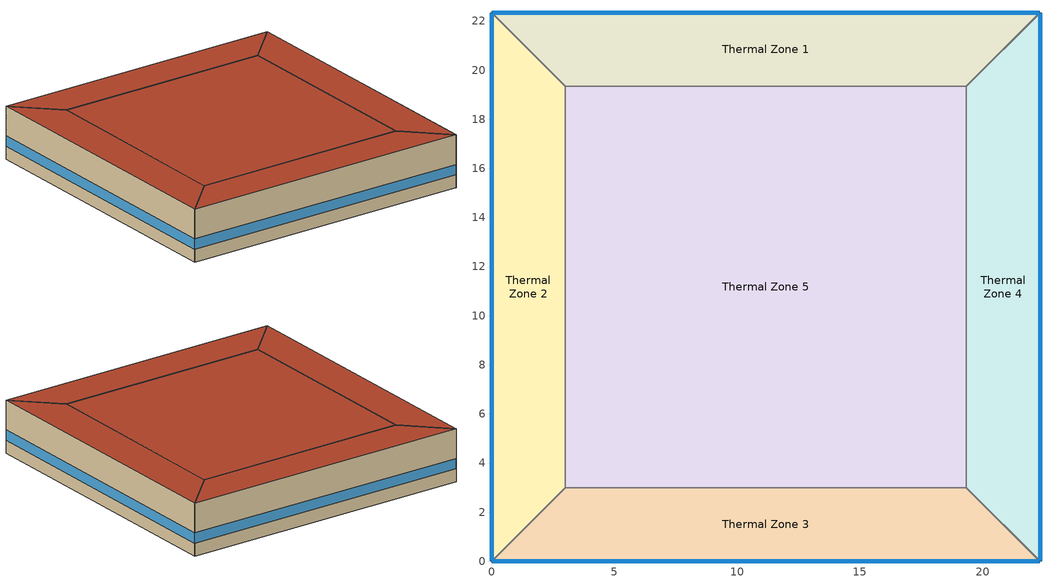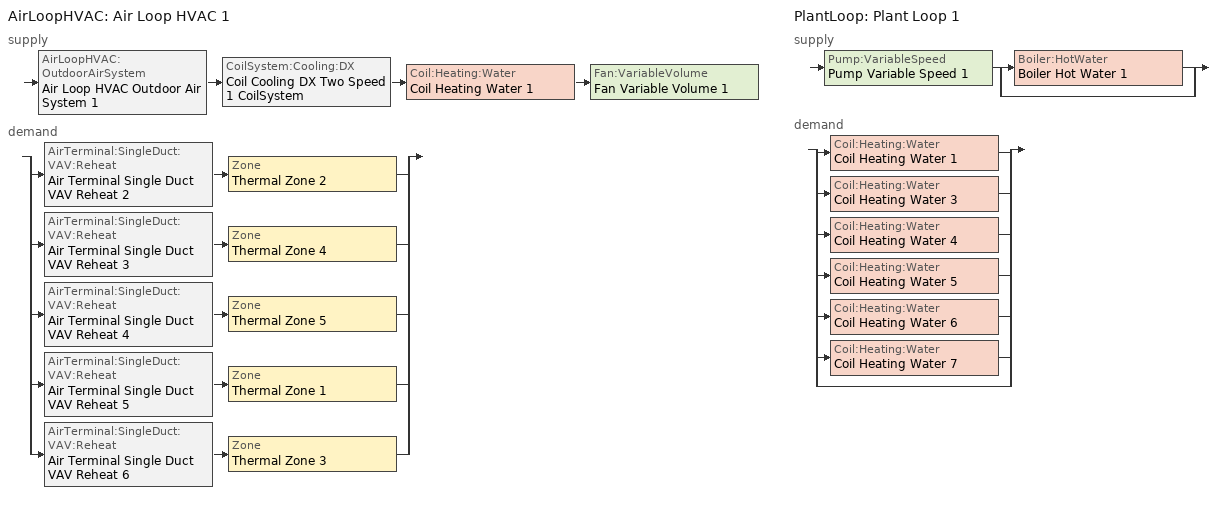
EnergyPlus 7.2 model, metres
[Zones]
Thermal Zone 5
 floor ground (000_ExtSlabCarpet_4in_ClimateZone 1-8): 3,3 3,19.34 19.34,19.34 19.34,3 z0
 wall to Thermal Zone 4 (000_Interior Wall): 19.34,3 19.34,19.34 z0:4
 wall to Thermal Zone 2 (000_Interior Wall): 3,19.34 3,3 z0:4
 wall to Thermal Zone 1 (000_Interior Wall): 19.34,19.34 3,19.34 z0:4
 wall to Thermal Zone 3 (000_Interior Wall): 3,3 19.34,3 z0:4
 roof outside (ASHRAE_189.1-2009_ExtRoof_IEAD_ClimateZone 2-5): 19.34,3 19.34,19.34 3,19.34 3,3 z4
Thermal Zone 2
 floor ground (000_ExtSlabCarpet_4in_ClimateZone 1-8): 0,0 0,22.34 3,19.34 3,3 z0
 wall outside (ASHRAE_189.1-2009_ExtWall_SteelFrame_ClimateZone 4-8): 0,22.34 0,0 z0:4
 wall to Thermal Zone 3 (000_Interior Wall): 0,0 3,3 z0:4
 wall to Thermal Zone 1 (000_Interior Wall): 3,19.34 0,22.34 z0:4
 window (ASHRAE_189.1-2009_ExtWindow_ClimateZone 4-5): 0,22.31 0,0.03 z1:1.76
 roof outside (ASHRAE_189.1-2009_ExtRoof_IEAD_ClimateZone 2-5): 3,3 3,19.34 0,22.34 0,0 z4
Thermal Zone 4
 floor ground (000_ExtSlabCarpet_4in_ClimateZone 1-8): 22.34,22.34 22.34,0 19.34,3 19.34,19.34 z0
 wall outside (ASHRAE_189.1-2009_ExtWall_SteelFrame_ClimateZone 4-8): 22.34,0 22.34,22.34 z0:4
 wall to Thermal Zone 3 (000_Interior Wall): 19.34,3 22.34,0 z0:4
 wall to Thermal Zone 1 (000_Interior Wall): 22.34,22.34 19.34,19.34 z0:4
 window (ASHRAE_189.1-2009_ExtWindow_ClimateZone 4-5): 22.34,0.03 22.34,22.31 z1:1.76
 roof outside (ASHRAE_189.1-2009_ExtRoof_IEAD_ClimateZone 2-5): 19.34,19.34 19.34,3 22.34,0 22.34,22.34 z4
Thermal Zone 1
 floor ground (000_ExtSlabCarpet_4in_ClimateZone 1-8): 0,22.34 22.34,22.34 19.34,19.34 3,19.34 z0
 wall outside (ASHRAE_189.1-2009_ExtWall_SteelFrame_ClimateZone 4-8): 22.34,22.34 0,22.34 z0:4
 window (ASHRAE_189.1-2009_ExtWindow_ClimateZone 4-5): 22.31,22.34 0.03,22.34 z1:1.76
 roof outside (ASHRAE_189.1-2009_ExtRoof_IEAD_ClimateZone 2-5): 3,19.34 19.34,19.34 22.34,22.34 0,22.34 z4
Thermal Zone 3
 floor ground (000_ExtSlabCarpet_4in_ClimateZone 1-8): 22.34,0 0,0 3,3 19.34,3 z0
 wall outside (ASHRAE_189.1-2009_ExtWall_SteelFrame_ClimateZone 4-8): 0,0 22.34,0 z0:4
 window (ASHRAE_189.1-2009_ExtWindow_ClimateZone 4-5): 0.03,0 22.31,0 z1:1.76
 roof outside (ASHRAE_189.1-2009_ExtRoof_IEAD_ClimateZone 2-5): 19.34,3 3,3 0,0 22.34,0 z4
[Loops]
AirLoopHVAC 'Air Loop HVAC 1'
 supply: AirLoopHVAC:OutdoorAirSystem 'Air Loop HVAC Outdoor Air System 1' > CoilSystem:Cooling:DX 'Coil Cooling DX Two Speed 1 CoilSystem' > Coil:Heating:Water 'Coil Heating Water 1' > Fan:VariableVolume 'Fan Variable Volume 1'
 demand: split
  | AirTerminal:SingleDuct:VAV:Reheat 'Air Terminal Single Duct VAV Reheat 2' > Zone 'Thermal Zone 2'
  | AirTerminal:SingleDuct:VAV:Reheat 'Air Terminal Single Duct VAV Reheat 3' > Zone 'Thermal Zone 4'
  | AirTerminal:SingleDuct:VAV:Reheat 'Air Terminal Single Duct VAV Reheat 4' > Zone 'Thermal Zone 5'
  | AirTerminal:SingleDuct:VAV:Reheat 'Air Terminal Single Duct VAV Reheat 5' > Zone 'Thermal Zone 1'
  | AirTerminal:SingleDuct:VAV:Reheat 'Air Terminal Single Duct VAV Reheat 6' > Zone 'Thermal Zone 3'
PlantLoop 'Plant Loop 1'
 supply: Pump:VariableSpeed 'Pump Variable Speed 1' > split
  | Boiler:HotWater 'Boiler Hot Water 1'
  | bypass
 demand: split
  | Coil:Heating:Water 'Coil Heating Water 1'
  | Coil:Heating:Water 'Coil Heating Water 3'
  | Coil:Heating:Water 'Coil Heating Water 4'
  | Coil:Heating:Water 'Coil Heating Water 5'
  | Coil:Heating:Water 'Coil Heating Water 6'
  | Coil:Heating:Water 'Coil Heating Water 7'
  | bypass
[Building]
Building 1
[Material] Thermal Absorptance=0.9
Name | Roughness | Thickness {m} | Conductivity {W/m-K} | Density {kg/m3} | Specific Heat {J/kg-K} | Solar Absorptance | Visible Absorptance
MAT-CC05 4 HW CONCRETE | Rough | 0.1016 | 1.311 | 2240 | 836.8 | 0.7 | 0.7
1/2IN Gypsum | Smooth | 0.0127 | 0.16 | 784.9 | 830 | 0.92 | 0.92
Roof Membrane | VeryRough | 0.0095 | 0.16 | 1121.29 | 1460 | 0.7 | 0.7
Metal Decking | MediumSmooth | 0.0015 | 45.006 | 7680 | 418.4 | 0.7 | 0.3
Roof Insulation [21] | MediumRough | 0.2105 | 0.049 | 265 | 836.8 | 0.7 | 0.7
000_G01a 19mm gypsum board | MediumSmooth | 0.019 | 0.16 | 800 | 1090 | 0.7 | 0.7
Wall Insulation [39] | MediumRough | 0.1184 | 0.045 | 265 | 836.8 | 0.7 | 0.7
[Material:AirGap]
000_F04 Wall air space resistance: Thermal Resistance {m2-K/W}=0.15
[Material:NoMass] Thermal Absorptance=0.9; Solar Absorptance=0.7
Name | Roughness | Thermal Resistance {m2-K/W} | Visible Absorptance
CP02 CARPET PAD | VeryRough | 0.2165 | 0.8
MAT-SHEATH | Rough | 0.3626 | 0.7
[WindowMaterial:Glazing]
Theoretical Glass [207]: Optical Data Type=SpectralAverage; Thickness {m}=0.003; Solar Transmittance at Normal Incidence=0.3311; Front Side Solar Reflectance at Normal Incidence=0.6189; Back Side Solar Reflectance at Normal Incidence=0.6189; Visible Transmittance at Normal Incidence=0.44; Front Side Visible Reflectance at Normal Incidence=0.51; Back Side Visible Reflectance at Normal Incidence=0.51; Infrared Transmittance at Normal Incidence=0; Front Side Infrared Hemispherical Emissivity=0.9; Back Side Infrared Hemispherical Emissivity=0.9; Conductivity {W/m-K}=0.0133; Dirt Correction Factor for Solar and Visible Transmittance=1; Solar Diffusing=No
[Construction]
ASHRAE_189.1-2009_ExtWall_SteelFrame_ClimateZone 4-8: MAT-SHEATH, Wall Insulation [39], 1/2IN Gypsum
000_ExtSlabCarpet_4in_ClimateZone 1-8: MAT-CC05 4 HW CONCRETE, CP02 CARPET PAD
000_Interior Wall: 000_G01a 19mm gypsum board, 000_F04 Wall air space resistance, 000_G01a 19mm gypsum board
ASHRAE_189.1-2009_ExtRoof_IEAD_ClimateZone 2-5: Roof Membrane, Roof Insulation [21], Metal Decking
ASHRAE_189.1-2009_ExtWindow_ClimateZone 4-5: Theoretical Glass [207]
[AirLoopHVAC]
Air Loop HVAC 1: Design Supply Air Flow Rate {m3/s}=AutoSize
[Sizing:System]
Air Loop HVAC 1: Type of Load to Size On=Sensible; Design Outdoor Air Flow Rate {m3/s}=Autosize; Minimum System Air Flow Ratio=0.3; Preheat Design Temperature {C}=7; Preheat Design Humidity Ratio {kgWater/kgDryAir}=0.008; Precool Design Temperature {C}=12.8; Precool Design Humidity Ratio {kgWater/kgDryAir}=0.008; Central Cooling Design Supply Air Temperature {C}=12.8; Central Heating Design Supply Air Temperature {C}=12.8; Sizing Option=NonCoincident; 100% Outdoor Air in Cooling=Yes; 100% Outdoor Air in Heating=Yes; Central Cooling Design Supply Air Humidity Ratio {kgWater/kgDryAir}=0.0085; Central Heating Design Supply Air Humidity Ratio {kgWater/kgDryAir}=0.008; Cooling Design Air Flow Method=DesignDay; Cooling Design Air Flow Rate {m3/s}=0; Heating Design Air Flow Method=DesignDay; Heating Design Air Flow Rate {m3/s}=0; System Outdoor Air Method=ZoneSum
[Controller:WaterCoil]
Controller Water Coil 1: Control Variable=Temperature; Action=Normal; Actuator Variable=Flow; Controller Convergence Tolerance {deltaC}=Autosize; Maximum Actuated Flow {m3/s}=Autosize; Minimum Actuated Flow {m3/s}=1e-07
[AvailabilityManager:Scheduled]
Name | Schedule
AvailabilityManager:Scheduled {7f4e38b9-37cb-4bbb-acb0-6716a8a84278} | Schedule:Compact {3e954fab-d512-4400-9e22-777695fff26c}
AvailabilityManager:Scheduled {f7f961dc-903a-44c3-8f2d-aea8b761e634} | Schedule:Compact {d55c1616-c744-4d52-b8ab-8f811fa5007f}
[Controller:OutdoorAir]
Controller Outdoor Air 1: Minimum Outdoor Air Flow Rate {m3/s}=Autosize; Maximum Outdoor Air Flow Rate {m3/s}=Autosize; Economizer Control Type=FixedDryBulb; Economizer Control Action Type=ModulateFlow; Economizer Maximum Limit Dry-Bulb Temperature {C}=30; Economizer Maximum Limit Enthalpy {J/kg}=64000; Economizer Minimum Limit Dry-Bulb Temperature {C}=-100; Lockout Type=NoLockout; Minimum Limit Type=FixedMinimum; High Humidity Control=No; Control High Indoor Humidity Based on Outdoor Humidity Ratio=Yes; Heat Recovery Bypass Control Type=BypassWhenOAFlowGreaterThanMinimum
[SetpointManager:MixedAir] Control Variable=Temperature
Setpoint Manager Mixed Air 3; Setpoint Manager Mixed Air 2; Setpoint Manager Mixed Air 1
[CoilSystem:Cooling:DX]
Coil Cooling DX Two Speed 1 CoilSystem: Availability Schedule=Always_On; Cooling Coil=Coil Cooling DX Two Speed 1
[Coil:Cooling:DX:TwoSpeed]
Coil Cooling DX Two Speed 1: Availability Schedule=Always_On; Rated High Speed Total Cooling Capacity {W}=Autosize; Rated High Speed Sensible Heat Ratio=Autosize; Rated High Speed COP {W/W}=5.5; Rated High Speed Air Flow Rate {m3/s}=Autosize; Total Cooling Capacity Function of Temperature Curve=Curve Biquadratic 1; Total Cooling Capacity Function of Flow Fraction Curve=Curve Quadratic 1; Energy Input Ratio Function of Temperature Curve=Curve Biquadratic 2; Energy Input Ratio Function of Flow Fraction Curve=Curve Quadratic 2; Part Load Fraction Correlation Curve=Curve Quadratic 3; Rated Low Speed Total Cooling Capacity {W}=Autosize; Rated Low Speed Sensible Heat Ratio=0.69; Rated Low Speed COP {W/W}=6.6; Rated Low Speed Air Flow Rate {m3/s}=Autosize; Low Speed Total Cooling Capacity Function of Temperature Curve=Curve Biquadratic 3; Low Speed Energy Input Ratio Function of Temperature Curve=Curve Biquadratic 4; Condenser Type=AirCooled; High Speed Evaporative Condenser Effectiveness=0; Low Speed Evaporative Condenser Effectiveness=0; Basin Heater Capacity {W/K}=10; Basin Heater Setpoint Temperature {C}=2
[Coil:Heating:Water] Availability Schedule=Always_On; U-Factor Times Area Value {W/K}=Autosize; Maximum Water Flow Rate {m3/s}=Autosize; Performance Input Method=UFactorTimesAreaAndDesignWaterFlowRate; Rated Capacity {W}=Autosize; Rated Inlet Water Temperature {C}=82.2; Rated Inlet Air Temperature {C}=16.6; Rated Outlet Water Temperature {C}=71.1; Rated Outlet Air Temperature {C}=32.2; Rated Ratio for Air and Water Convection=0.5
Coil Heating Water 1; Coil Heating Water 3; Coil Heating Water 4; Coil Heating Water 5; Coil Heating Water 6; Coil Heating Water 7
[Fan:VariableVolume]
Fan Variable Volume 1: Availability Schedule=Always_On; Fan Efficiency=0.5; Pressure Rise {Pa}=500; Maximum Flow Rate {m3/s}=AutoSize; Fan Power Minimum Flow Rate Input Method=FixedFlowRate; Fan Power Minimum Flow Fraction=0; Fan Power Minimum Air Flow Rate {m3/s}=0; Motor Efficiency=0.93; Motor In Airstream Fraction=1; Fan Power Coefficient 1=0.0407599; Fan Power Coefficient 2=0.088045; Fan Power Coefficient 3=-0.0729261; Fan Power Coefficient 4=0.94374; Fan Power Coefficient 5=0
[SetpointManager:Scheduled] Control Variable=Temperature
Name | Schedule
Setpoint Manager Scheduled 1 | Deck_Temperature
Setpoint Manager Scheduled 2 | Hot_Water_Temperature
[AirTerminal:SingleDuct:VAV:Reheat] Availability Schedule=Always_On; Maximum Air Flow Rate {m3/s}=Autosize; Zone Minimum Air Flow Input Method=Constant; Constant Minimum Air Flow Fraction=0.3; Fixed Minimum Air Flow Rate {m3/s}=0.3; Maximum Hot Water or Steam Flow Rate {m3/s}=Autosize; Minimum Hot Water or Steam Flow Rate {m3/s}=0; Convergence Tolerance=0.001; Damper Heating Action=Normal; Maximum Flow per Zone Floor Area During Reheat {m3/s-m2}=Autocalculate; Maximum Flow Fraction During Reheat=Autocalculate; Maximum Reheat Air Temperature {C}=35
Name | Reheat Coil
Air Terminal Single Duct VAV Reheat 2 | Coil Heating Water 3
Air Terminal Single Duct VAV Reheat 3 | Coil Heating Water 4
Air Terminal Single Duct VAV Reheat 4 | Coil Heating Water 5
Air Terminal Single Duct VAV Reheat 5 | Coil Heating Water 6
Air Terminal Single Duct VAV Reheat 6 | Coil Heating Water 7
[PlantLoop]
Plant Loop 1: Fluid Type=Water; Plant Equipment Operation Scheme=Plant Loop 1 Operation Scheme List; Maximum Loop Temperature {C}=100; Minimum Loop Temperature {C}=0; Maximum Loop Flow Rate {m3/s}=Autosize; Minimum Loop Flow Rate {m3/s}=0; Plant Loop Volume {m3}=Autocalculate; Load Distribution Scheme=Optimal
[PlantEquipmentOperationSchemes]
Plant Loop 1 Operation Scheme List: Control Scheme Object Type 1=PlantEquipmentOperation:HeatingLoad; Control Scheme Name 1=Plant Loop 1 Heating Operation Scheme; Control Scheme Schedule Name 1=Plant Loop 1 On Schedule
[PlantEquipmentOperation:HeatingLoad]
Plant Loop 1 Heating Operation Scheme: Load Range Lower Limit 1 {W}=0; Load Range Upper Limit 1 {W}=1000000000; Range Equipment List Name 1=Plant Loop 1 Heating Equipment List
[PlantEquipmentList]
Plant Loop 1 Heating Equipment List: Boiler:HotWater, Boiler Hot Water 1
[Sizing:Plant]
Plant Loop 1: Loop Type=Heating; Design Loop Exit Temperature {C}=82; Loop Design Temperature Difference {deltaC}=11
[Pump:VariableSpeed]
Pump Variable Speed 1: Rated Flow Rate {m3/s}=Autosize; Rated Pump Head {Pa}=179352; Rated Power Consumption {W}=Autosize; Motor Efficiency=0.9; Fraction of Motor Inefficiencies to Fluid Stream=0; Coefficient 1 of the Part Load Performance Curve=0; Coefficient 2 of the Part Load Performance Curve=1; Coefficient 3 of the Part Load Performance Curve=0; Coefficient 4 of the Part Load Performance Curve=0; Minimum Flow Rate {m3/s}=0; Pump Control Type=Intermittent
[Boiler:HotWater]
Boiler Hot Water 1: Fuel Type=NaturalGas; Nominal Capacity {W}=Autosize; Nominal Thermal Efficiency=0.66; Design Water Outlet Temperature {C}=82; Design Water Flow Rate {m3/s}=Autosize; Minimum Part Load Ratio=0; Maximum Part Load Ratio=1; Optimum Part Load Ratio=1; Water Outlet Upper Temperature Limit {C}=99; Boiler Flow Mode=ConstantFlow; Parasitic Electric Load {W}=0; Sizing Factor=1
[Zone]
Thermal Zone 5; Thermal Zone 2; Thermal Zone 4; Thermal Zone 1; Thermal Zone 3
[ZoneControl:Thermostat] Control Object Type 1=ThermostatSetpoint:DualSetpoint; Control Name 1=Thermostat Setpoint Dual Setpoint 1
Name | Zone or ZoneList | Control Type Schedule
Thermal Zone 5 Thermostat | Thermal Zone 5 | Thermal Zone 5 Thermostat Schedule
Thermal Zone 2 Thermostat | Thermal Zone 2 | Thermal Zone 2 Thermostat Schedule
Thermal Zone 4 Thermostat | Thermal Zone 4 | Thermal Zone 4 Thermostat Schedule
Thermal Zone 1 Thermostat | Thermal Zone 1 | Thermal Zone 1 Thermostat Schedule
Thermal Zone 3 Thermostat | Thermal Zone 3 | Thermal Zone 3 Thermostat Schedule
[ThermostatSetpoint:DualSetpoint]
Thermostat Setpoint Dual Setpoint 1: Heating Setpoint Temperature Schedule=Heating Sch; Cooling Setpoint Temperature Schedule=Cooling Sch
[Zone equipment]
Thermal Zone 5: Air Terminal Single Duct VAV Reheat 4
Thermal Zone 2: Air Terminal Single Duct VAV Reheat 2
Thermal Zone 4: Air Terminal Single Duct VAV Reheat 3
Thermal Zone 1: Air Terminal Single Duct VAV Reheat 5
Thermal Zone 3: Air Terminal Single Duct VAV Reheat 6
[Schedule:Day:Interval]
Always_On_Winter_Design_Day; Always_On_Default; Always_On_Summer_Design_Day: No, 24:00, 1
Deck_Temperature_Winter_Design_Day; Deck_Temperature_Default; Deck_Temperature_Summer_Design_Day: No, 24:00, 12.8
Cooling Sch Default: No, 24:00, 28
Hot_Water_Temperature_Winter_Design_Day; Hot_Water_Temperature_Default; Hot_Water_Temperature_Summer_Design_Day: No, 24:00, 67
Heating Sch Default: No, 24:00, 24
[Schedule:Week:Daily]
Schedule:Week:Daily {1a111f43-f4ac-4712-bbf6-21539c078639}: Hot_Water_Temperature_Default, Hot_Water_Temperature_Default, Hot_Water_Temperature_Default, Hot_Water_Temperature_Default, Hot_Water_Temperature_Default, Hot_Water_Temperature_Default, Hot_Water_Temperature_Default, Hot_Water_Temperature_Default, Hot_Water_Temperature_Summer_Design_Day, Hot_Water_Temperature_Winter_Design_Day, Hot_Water_Temperature_Default, Hot_Water_Temperature_Default
Schedule:Week:Daily {5987276e-dede-45f2-b0ae-a73fd3171cf3}: Heating Sch Default, Heating Sch Default, Heating Sch Default, Heating Sch Default, Heating Sch Default, Heating Sch Default, Heating Sch Default, Heating Sch Default, Heating Sch Default, Heating Sch Default, Heating Sch Default, Heating Sch Default
Schedule:Week:Daily {2eac4c39-1ded-46f6-8a35-d8149c5708d4}: Always_On_Default, Always_On_Default, Always_On_Default, Always_On_Default, Always_On_Default, Always_On_Default, Always_On_Default, Always_On_Default, Always_On_Summer_Design_Day, Always_On_Winter_Design_Day, Always_On_Default, Always_On_Default
Schedule:Week:Daily {0971c36b-3bb7-4c7d-8528-fc54a796ee49}: Deck_Temperature_Default, Deck_Temperature_Default, Deck_Temperature_Default, Deck_Temperature_Default, Deck_Temperature_Default, Deck_Temperature_Default, Deck_Temperature_Default, Deck_Temperature_Default, Deck_Temperature_Summer_Design_Day, Deck_Temperature_Winter_Design_Day, Deck_Temperature_Default, Deck_Temperature_Default
Schedule:Week:Daily {256c1c9b-1d53-4871-af0f-6dd4e5dbda97}: Cooling Sch Default, Cooling Sch Default, Cooling Sch Default, Cooling Sch Default, Cooling Sch Default, Cooling Sch Default, Cooling Sch Default, Cooling Sch Default, Cooling Sch Default, Cooling Sch Default, Cooling Sch Default, Cooling Sch Default
[Schedule:Year]
Hot_Water_Temperature: Schedule:Week:Daily {1a111f43-f4ac-4712-bbf6-21539c078639}, 1, 1, 12, 31
Heating Sch: Schedule:Week:Daily {5987276e-dede-45f2-b0ae-a73fd3171cf3}, 1, 1, 12, 31
Always_On: Schedule:Week:Daily {2eac4c39-1ded-46f6-8a35-d8149c5708d4}, 1, 1, 12, 31
Deck_Temperature: Schedule:Week:Daily {0971c36b-3bb7-4c7d-8528-fc54a796ee49}, 1, 1, 12, 31
Cooling Sch: Schedule:Week:Daily {256c1c9b-1d53-4871-af0f-6dd4e5dbda97}, 1, 1, 12, 31
[Schedule:Compact]
Schedule:Compact {3e954fab-d512-4400-9e22-777695fff26c}; Schedule:Compact {d55c1616-c744-4d52-b8ab-8f811fa5007f}; Plant Loop 1 On Schedule: Through: 12/31, For: AllDays, Until: 24:00, 1
Thermal Zone 5 Thermostat Schedule; Thermal Zone 2 Thermostat Schedule; Thermal Zone 4 Thermostat Schedule; Thermal Zone 1 Thermostat Schedule; Thermal Zone 3 Thermostat Schedule: Through: 12/31, For: AllDays, Until: 24:00, 4
[Curve:Biquadratic]
Name | Coefficient1 Constant | Coefficient2 x | Coefficient3 x**2 | Coefficient4 y | Coefficient5 y**2 | Coefficient6 x*y | Minimum Value of x {BasedOnField A2} | Maximum Value of x {BasedOnField A2} | Minimum Value of y {BasedOnField A3} | Maximum Value of y {BasedOnField A3}
Curve Biquadratic 1 | 0.42415 | 0.04426 | -0.00042 | 0.00333 | -8e-05 | -0.00021 | 17 | 22 | 13 | 46
Curve Biquadratic 2 | 1.23649 | -0.02431 | 0.00057 | -0.01434 | 0.00063 | -0.00038 | 17 | 22 | 13 | 46
Curve Biquadratic 3; Curve Biquadratic 4 | 0 | 0 | 0 | 0 | 0 | 0 | 0 | 1 | 0 | 1
[Curve:Quadratic]
Name | Coefficient1 Constant | Coefficient2 x | Coefficient3 x**2 | Minimum Value of x {BasedOnField A2} | Maximum Value of x {BasedOnField A2}
Curve Quadratic 1 | 0.77136 | 0.34053 | -0.11088 | 0.75918 | 1.13877
Curve Quadratic 2 | 1.2055 | -0.32953 | 0.12308 | 0.75918 | 1.13877
Curve Quadratic 3 | 0.771 | 0.229 | 0 | 0 | 1
